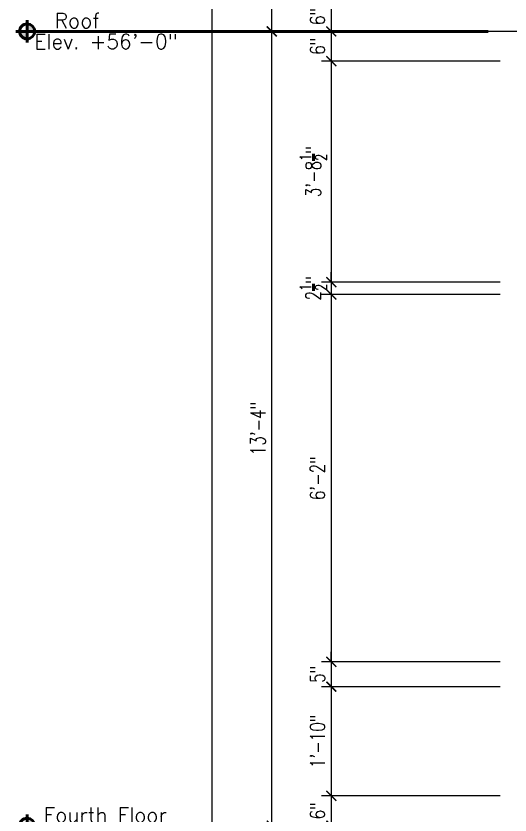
# Model space of a CAD drawing. Header units: inches. Extents: x 3850 to 5846, y -3 to 909.
# Drawn here: x 5023.7 to 5123.3, y 571.1 to 732.1 of the extents above; entities that cross this region are included whole.
import ezdxf

# ---------------------------------------------------------------- set-up
doc = ezdxf.new("R2010")
doc.units = ezdxf.units.IN
doc.header["$LTSCALE"] = 0.5
doc.header["$MEASUREMENT"] = 0
doc.layers.get('0').update_dxf_attribs({"lineweight": 18})
doc.layers.get('Defpoints').update_dxf_attribs({"color": 140, "lineweight": 18})
for name, color, linetype, lineweight in [('A-Anno-Dims', 211, 'Continuous', 18), ('A-Detl-Thin', 150, 'Continuous', 18), ('A-Detl-Wide', 213, 'Continuous', 50)]:
    doc.layers.add(name, color=color, linetype=linetype, lineweight=lineweight)
doc.styles.add('Arch-Dim', font='romans.shx', dxfattribs={"width": 0.75})
doc.styles.add('RomanS', font='romans.shx')
doc.dimstyles.new('Aec-Arch-I-96', dxfattribs={"dimscale": 96, "dimtxt": 0.09375, "dimasz": 0.0625, "dimexe": 0.0625, "dimexo": 0.0625, "dimgap": 0.03125, "dimtad": 1, "dimdec": 4, "dimzin": 3, "dimdsep": 46, "dimlunit": 4, "dimtxsty": 'Arch-Dim', "dimblk": 'ARCHTICK', "dimcen": 0.09375, "dimazin": 2, "dimtfac": 0.75, "dimtdec": 4, "dimtix": 1, "dimtmove": 2, "dimatfit": 2, "dimfxl": 1, "dimtolj": 1, "dimtzin": 0, "dimarcsym": 0})

# ---------------------------------------------------------------- blocks, each defined once
blk = doc.blocks.new('Anno_Elevation_Label_1')
at = {"linetype": 'ByBlock'}
h = blk.add_hatch(color=0, dxfattribs=at)
h.paths.add_polyline_path([(-0.7799, 0.0469), (-0.7799, 0), (-0.733, 0, 0.414214)])
h.paths.add_polyline_path([(-0.7799, 0), (-0.8268, 0, 0.414214), (-0.7799, -0.0469)])
at = {"color": 0, "linetype": 'ByBlock'}
for p, q in [((-0.7799, -0.0703), (-0.7799, 0.0703)), ((-0.8502, 0), (0, 0))]:
    blk.add_line(p, q, dxfattribs=at)
blk.add_circle((-0.7799, 0), 0.0469, dxfattribs=at)
at = {"color": 0, "linetype": 'ByBlock', "style": 'RomanS'}
for tag, p in [('LABEL', (-0.7308, 0.0207)), ('ELEVATION', (-0.7308, -0.111))]:
    blk.add_attdef(tag, p, '', height=0.0938, dxfattribs=at)
blk = doc.blocks.new('_ArchTick')
at = {"color": 0, "linetype": 'ByBlock', "const_width": 0.15}
blk.add_lwpolyline([(-0.5, -0.5), (0.5, 0.5)], dxfattribs=at)
blk = doc.blocks.new('*D197')
at = {"layer": 'A-Anno-Dims', "color": 0, "lineweight": -2, "transparency": 16777216}
for p, q in [((5121.25, 729), (5073.25, 729)), ((5075.25, 569), (5075.25, 729)), ((5121.25, 569), (5073.25, 569))]:
    blk.add_line(p, q, dxfattribs=at)
at = {"layer": 'Defpoints', "color": 0, "transparency": 16777216}
for p in [(5075.25, 729), (5123.25, 729), (5123.25, 569)]:
    blk.add_point(p, dxfattribs=at)
at = {"layer": 'A-Anno-Dims', "color": 0, "lineweight": -2, "transparency": 16777216, "xscale": 2, "yscale": 2, "zscale": 2}
for p, rotation in [((5075.25, 729), 90), ((5075.25, 569), 270)]:
    blk.add_blockref('_ArchTick', p, dxfattribs=dict(at, rotation=rotation))
at = {"layer": 'A-Anno-Dims', "color": 0, "transparency": 16777216, "insert": (5072.47, 649), "char_height": 3, "attachment_point": 5, "rotation": 90, "style": 'Arch-Dim'}
blk.add_mtext('\\A1;13\'-4"', dxfattribs=at)
blk = doc.blocks.new('*D198')
at = {"layer": 'A-Anno-Dims', "color": 0, "lineweight": -2, "transparency": 16777216}
for p, q in [((5121.25, 810.25), (5073.25, 810.25)), ((5075.25, 729), (5075.25, 810.25)), ((5121.25, 729), (5073.25, 729))]:
    blk.add_line(p, q, dxfattribs=at)
at = {"layer": 'Defpoints', "color": 0, "transparency": 16777216}
for p in [(5075.25, 810.25), (5123.25, 810.25), (5123.25, 729)]:
    blk.add_point(p, dxfattribs=at)
at = {"layer": 'A-Anno-Dims', "color": 0, "lineweight": -2, "transparency": 16777216, "xscale": 2, "yscale": 2, "zscale": 2}
for p, rotation in [((5075.25, 810.25), 90), ((5075.25, 729), 270)]:
    blk.add_blockref('_ArchTick', p, dxfattribs=dict(at, rotation=rotation))
at = {"layer": 'A-Anno-Dims', "color": 0, "transparency": 16777216, "insert": (5071.63, 769.63), "char_height": 3, "attachment_point": 5, "rotation": 90, "style": 'Arch-Dim'}
blk.add_mtext('\\A1;6\'-9{\\H0.750000x;\\S1/4;}"', dxfattribs=at)
blk = doc.blocks.new('*D199')
at = {"layer": 'A-Anno-Dims', "color": 0, "lineweight": -2, "transparency": 16777216}
for p, q in [((5121.25, 810.25), (5061.25, 810.25)), ((5063.25, 57), (5063.25, 810.25)), ((5121.25, 57), (5061.25, 57))]:
    blk.add_line(p, q, dxfattribs=at)
at = {"layer": 'Defpoints', "color": 0, "transparency": 16777216}
for p in [(5063.25, 810.25), (5123.25, 810.25), (5123.25, 57)]:
    blk.add_point(p, dxfattribs=at)
at = {"layer": 'A-Anno-Dims', "color": 0, "lineweight": -2, "transparency": 16777216, "xscale": 2, "yscale": 2, "zscale": 2}
for p, rotation in [((5063.25, 810.25), 90), ((5063.25, 57), 270)]:
    blk.add_blockref('_ArchTick', p, dxfattribs=dict(at, rotation=rotation))
at = {"layer": 'A-Anno-Dims', "color": 0, "transparency": 16777216, "insert": (5059.63, 433.63), "char_height": 3, "attachment_point": 5, "rotation": 90, "style": 'Arch-Dim'}
blk.add_mtext('\\A1;62\'-9{\\H0.750000x;\\S1/4;}"', dxfattribs=at)
blk = doc.blocks.new('*D204')
at = {"layer": 'A-Detl-Wide', "color": 0, "lineweight": -2, "transparency": 16777216}
for p, q in [((5121.25, 735), (5085.25, 735)), ((5087.25, 735), (5087.25, 729)), ((5127.75, 729), (5085.25, 729))]:
    blk.add_line(p, q, dxfattribs=at)
at = {"layer": 'Defpoints', "color": 0, "transparency": 16777216}
for p in [(5123.25, 735), (5087.25, 729), (5129.75, 729)]:
    blk.add_point(p, dxfattribs=at)
at = {"layer": 'A-Detl-Wide', "color": 0, "lineweight": -2, "transparency": 16777216, "xscale": 2, "yscale": 2, "zscale": 2}
for p, rotation in [((5087.25, 735), 90), ((5087.25, 729), 270)]:
    blk.add_blockref('_ArchTick', p, dxfattribs=dict(at, rotation=rotation))
at = {"layer": 'A-Detl-Wide', "color": 0, "transparency": 16777216, "insert": (5084.47, 732), "char_height": 3, "attachment_point": 5, "rotation": 90, "style": 'Arch-Dim'}
blk.add_mtext('\\A1;6"', dxfattribs=at)
blk = doc.blocks.new('*D205')
at = {"layer": 'A-Detl-Wide', "color": 0, "lineweight": -2, "transparency": 16777216}
for p, q in [((5127.75, 729), (5085.25, 729)), ((5087.25, 729), (5087.25, 723)), ((5121.25, 723), (5085.25, 723))]:
    blk.add_line(p, q, dxfattribs=at)
at = {"layer": 'Defpoints', "color": 0, "transparency": 16777216}
for p in [(5129.75, 729), (5087.25, 723), (5123.25, 723)]:
    blk.add_point(p, dxfattribs=at)
at = {"layer": 'A-Detl-Wide', "color": 0, "lineweight": -2, "transparency": 16777216, "xscale": 2, "yscale": 2, "zscale": 2}
for p, rotation in [((5087.25, 729), 90), ((5087.25, 723), 270)]:
    blk.add_blockref('_ArchTick', p, dxfattribs=dict(at, rotation=rotation))
at = {"layer": 'A-Detl-Wide', "color": 0, "transparency": 16777216, "insert": (5084.47, 726), "char_height": 3, "attachment_point": 5, "rotation": 90, "style": 'Arch-Dim'}
blk.add_mtext('\\A1;6"', dxfattribs=at)
blk = doc.blocks.new('*D206')
at = {"layer": 'A-Detl-Wide', "color": 0, "lineweight": -2, "transparency": 16777216}
for p, q in [((5121.25, 723), (5085.25, 723)), ((5087.25, 723), (5087.25, 678.5)), ((5121.25, 678.5), (5085.25, 678.5))]:
    blk.add_line(p, q, dxfattribs=at)
at = {"layer": 'Defpoints', "color": 0, "transparency": 16777216}
for p in [(5123.25, 723), (5087.25, 678.5), (5123.25, 678.5)]:
    blk.add_point(p, dxfattribs=at)
at = {"layer": 'A-Detl-Wide', "color": 0, "lineweight": -2, "transparency": 16777216, "xscale": 2, "yscale": 2, "zscale": 2}
for p, rotation in [((5087.25, 723), 90), ((5087.25, 678.5), 270)]:
    blk.add_blockref('_ArchTick', p, dxfattribs=dict(at, rotation=rotation))
at = {"layer": 'A-Detl-Wide', "color": 0, "transparency": 16777216, "insert": (5083.63, 700.75), "char_height": 3, "attachment_point": 5, "rotation": 90, "style": 'Arch-Dim'}
blk.add_mtext('\\A1;3\'-8{\\H0.750000x;\\S1/2;}"', dxfattribs=at)
blk = doc.blocks.new('*D207')
at = {"layer": 'A-Detl-Wide', "color": 0, "lineweight": -2, "transparency": 16777216}
for p, q in [((5087.25, 678.5), (5087.25, 680.5)), ((5121.25, 678.5), (5085.25, 678.5)), ((5087.25, 678.5), (5087.25, 676)), ((5121.25, 676), (5085.25, 676)), ((5087.25, 676), (5087.25, 674))]:
    blk.add_line(p, q, dxfattribs=at)
at = {"layer": 'Defpoints', "color": 0, "transparency": 16777216}
for p in [(5123.25, 678.5), (5087.25, 676), (5123.25, 676)]:
    blk.add_point(p, dxfattribs=at)
at = {"layer": 'A-Detl-Wide', "color": 0, "lineweight": -2, "transparency": 16777216, "xscale": 2, "yscale": 2, "zscale": 2}
for p, rotation in [((5087.25, 678.5), 270), ((5087.25, 676), 90)]:
    blk.add_blockref('_ArchTick', p, dxfattribs=dict(at, rotation=rotation))
at = {"layer": 'A-Detl-Wide', "color": 0, "transparency": 16777216, "insert": (5083.63, 677.25), "char_height": 3, "attachment_point": 5, "rotation": 90, "style": 'Arch-Dim'}
blk.add_mtext('\\A1;2{\\H0.750000x;\\S1/2;}"', dxfattribs=at)
blk = doc.blocks.new('*D208')
at = {"layer": 'A-Detl-Wide', "color": 0, "lineweight": -2, "transparency": 16777216}
for p, q in [((5121.25, 676), (5085.25, 676)), ((5087.25, 676), (5087.25, 602)), ((5121.25, 602), (5085.25, 602))]:
    blk.add_line(p, q, dxfattribs=at)
at = {"layer": 'Defpoints', "color": 0, "transparency": 16777216}
for p in [(5123.25, 676), (5087.25, 602), (5123.25, 602)]:
    blk.add_point(p, dxfattribs=at)
at = {"layer": 'A-Detl-Wide', "color": 0, "lineweight": -2, "transparency": 16777216, "xscale": 2, "yscale": 2, "zscale": 2}
for p, rotation in [((5087.25, 676), 90), ((5087.25, 602), 270)]:
    blk.add_blockref('_ArchTick', p, dxfattribs=dict(at, rotation=rotation))
at = {"layer": 'A-Detl-Wide', "color": 0, "transparency": 16777216, "insert": (5084.47, 639), "char_height": 3, "attachment_point": 5, "rotation": 90, "style": 'Arch-Dim'}
blk.add_mtext('\\A1;6\'-2"', dxfattribs=at)
blk = doc.blocks.new('*D209')
at = {"layer": 'A-Detl-Wide', "color": 0, "lineweight": -2, "transparency": 16777216}
for p, q in [((5087.25, 602), (5087.25, 604)), ((5121.25, 602), (5085.25, 602)), ((5087.25, 602), (5087.25, 597)), ((5121.25, 597), (5085.25, 597)), ((5087.25, 597), (5087.25, 595))]:
    blk.add_line(p, q, dxfattribs=at)
at = {"layer": 'Defpoints', "color": 0, "transparency": 16777216}
for p in [(5123.25, 602), (5087.25, 597), (5123.25, 597)]:
    blk.add_point(p, dxfattribs=at)
at = {"layer": 'A-Detl-Wide', "color": 0, "lineweight": -2, "transparency": 16777216, "xscale": 2, "yscale": 2, "zscale": 2}
for p, rotation in [((5087.25, 602), 270), ((5087.25, 597), 90)]:
    blk.add_blockref('_ArchTick', p, dxfattribs=dict(at, rotation=rotation))
at = {"layer": 'A-Detl-Wide', "color": 0, "transparency": 16777216, "insert": (5084.47, 599.5), "char_height": 3, "attachment_point": 5, "rotation": 90, "style": 'Arch-Dim'}
blk.add_mtext('\\A1;5"', dxfattribs=at)
blk = doc.blocks.new('*D210')
at = {"layer": 'A-Detl-Wide', "color": 0, "lineweight": -2, "transparency": 16777216}
for p, q in [((5121.25, 597), (5085.25, 597)), ((5087.25, 597), (5087.25, 575)), ((5121.25, 575), (5085.25, 575))]:
    blk.add_line(p, q, dxfattribs=at)
at = {"layer": 'Defpoints', "color": 0, "transparency": 16777216}
for p in [(5123.25, 597), (5087.25, 575), (5123.25, 575)]:
    blk.add_point(p, dxfattribs=at)
at = {"layer": 'A-Detl-Wide', "color": 0, "lineweight": -2, "transparency": 16777216, "xscale": 2, "yscale": 2, "zscale": 2}
for p, rotation in [((5087.25, 597), 90), ((5087.25, 575), 270)]:
    blk.add_blockref('_ArchTick', p, dxfattribs=dict(at, rotation=rotation))
at = {"layer": 'A-Detl-Wide', "color": 0, "transparency": 16777216, "insert": (5084.47, 586), "char_height": 3, "attachment_point": 5, "rotation": 90, "style": 'Arch-Dim'}
blk.add_mtext('\\A1;1\'-10"', dxfattribs=at)
blk = doc.blocks.new('*D211')
at = {"layer": 'A-Detl-Wide', "color": 0, "lineweight": -2, "transparency": 16777216}
for p, q in [((5121.25, 575), (5085.25, 575)), ((5087.25, 575), (5087.25, 569)), ((5127.75, 569), (5085.25, 569))]:
    blk.add_line(p, q, dxfattribs=at)
at = {"layer": 'Defpoints', "color": 0, "transparency": 16777216}
for p in [(5123.25, 575), (5087.25, 569), (5129.75, 569)]:
    blk.add_point(p, dxfattribs=at)
at = {"layer": 'A-Detl-Wide', "color": 0, "lineweight": -2, "transparency": 16777216, "xscale": 2, "yscale": 2, "zscale": 2}
for p, rotation in [((5087.25, 575), 90), ((5087.25, 569), 270)]:
    blk.add_blockref('_ArchTick', p, dxfattribs=dict(at, rotation=rotation))
at = {"layer": 'A-Detl-Wide', "color": 0, "transparency": 16777216, "insert": (5084.47, 572), "char_height": 3, "attachment_point": 5, "rotation": 90, "style": 'Arch-Dim'}
blk.add_mtext('\\A1;6"', dxfattribs=at)

msp = doc.modelspace()

# ---------------------------------------------------------------- linework, layer by layer
at = {"layer": 'A-Detl-Thin', "const_width": 0.01111}
msp.add_lwpolyline([(5123.68703, 572.55692), (5123.25314, 572.55692), (5123.25314, 574.99998), (5123.68703, 574.99998)], dxfattribs=at)
at = {"layer": 'A-Detl-Wide'}
msp.add_line((5050.9211, 728.99998), (5118.86589, 728.99998), dxfattribs=at)

# ---------------------------------------------------------------- block references
ref = msp.add_blockref('Anno_Elevation_Label_1', (5050.9211, 728.99998), dxfattribs=dict(at, xscale=32, yscale=32, zscale=32))
ref.add_attrib('ELEVATION', ' Elev. +56\'-0"', (5025.33099, 725.44866), dxfattribs={"layer": '0', "color": 0, "linetype": 'ByBlock', "height": 3, "style": 'RomanS'})
ref.add_attrib('LABEL', 'Roof', (5031.50606, 729.66308), dxfattribs={"layer": '0', "color": 0, "linetype": 'ByBlock', "height": 3, "style": 'RomanS'})
ref = msp.add_blockref('Anno_Elevation_Label_1', (5050.9211, 568.99998), dxfattribs=dict(at, xscale=32, yscale=32, zscale=32))
ref.add_attrib('ELEVATION', ' Elev. +42\'-8"', (5025.33099, 565.44866), dxfattribs={"layer": '0', "color": 0, "linetype": 'ByBlock', "height": 3, "style": 'RomanS'})
ref.add_attrib('LABEL', 'Fourth Floor', (5029.29507, 569.66308), dxfattribs={"layer": '0', "color": 0, "linetype": 'ByBlock', "height": 3, "style": 'RomanS'})

# ---------------------------------------------------------------- dimensions: what is measured, and where the dimension line sits
at = {"layer": 'A-Anno-Dims'}
for base, p1, p2, picture, middle in [((5063.25237, 810.24998), (5123.25292, 57.00008), (5123.25292, 810.24998), '*D199', (5059.62737, 433.62503)), ((5075.25259, 810.24998), (5123.25292, 729.00438), (5123.25292, 810.24998), '*D198', (5071.62759, 769.62718)), ((5075.25259, 729.00438), (5123.25292, 569.00438), (5123.25292, 729.00438), '*D197', (5072.46687, 649.00438))]:
    dim = msp.add_linear_dim(base=base, p1=p1, p2=p2, angle=90, dimstyle='Aec-Arch-I-96', override={"dimscale": 32}, dxfattribs=at)
    dim.commit()
    dim.dimension.update_dxf_attribs({"geometry": picture, "text_midpoint": middle})
at = {"layer": 'A-Detl-Wide'}
for base, p1, p2, picture, middle in [((5087.25281, 729.00268), (5123.25304, 734.99998), (5129.75389, 729.00268), '*D204', (5084.4671, 732.00133)), ((5087.25281, 722.99998), (5129.75389, 729.00268), (5123.25304, 722.99998), '*D205', (5084.4671, 726.00133)), ((5087.25281, 678.50268), (5123.25304, 722.99998), (5123.25304, 678.50268), '*D206', (5083.62781, 700.75133)), ((5087.25281, 676.00268), (5123.25304, 678.50268), (5123.25304, 676.00268), '*D207', (5083.62781, 677.25268)), ((5087.25281, 601.99998), (5123.25304, 676.00268), (5123.25304, 601.99998), '*D208', (5084.4671, 639.00133)), ((5087.25281, 596.99998), (5123.25304, 601.99998), (5123.25304, 596.99998), '*D209', (5084.4671, 599.49998)), ((5087.25281, 574.99998), (5123.25304, 596.99998), (5123.25304, 574.99998), '*D210', (5084.4671, 585.99998)), ((5087.25281, 569.00268), (5123.25304, 574.99998), (5129.75389, 569.00268), '*D211', (5084.4671, 572.00133))]:
    dim = msp.add_linear_dim(base=base, p1=p1, p2=p2, angle=90, dimstyle='Aec-Arch-I-96', override={"dimscale": 32}, dxfattribs=at)
    dim.commit()
    dim.dimension.update_dxf_attribs({"geometry": picture, "text_midpoint": middle})

doc.saveas('drawing.dxf')
